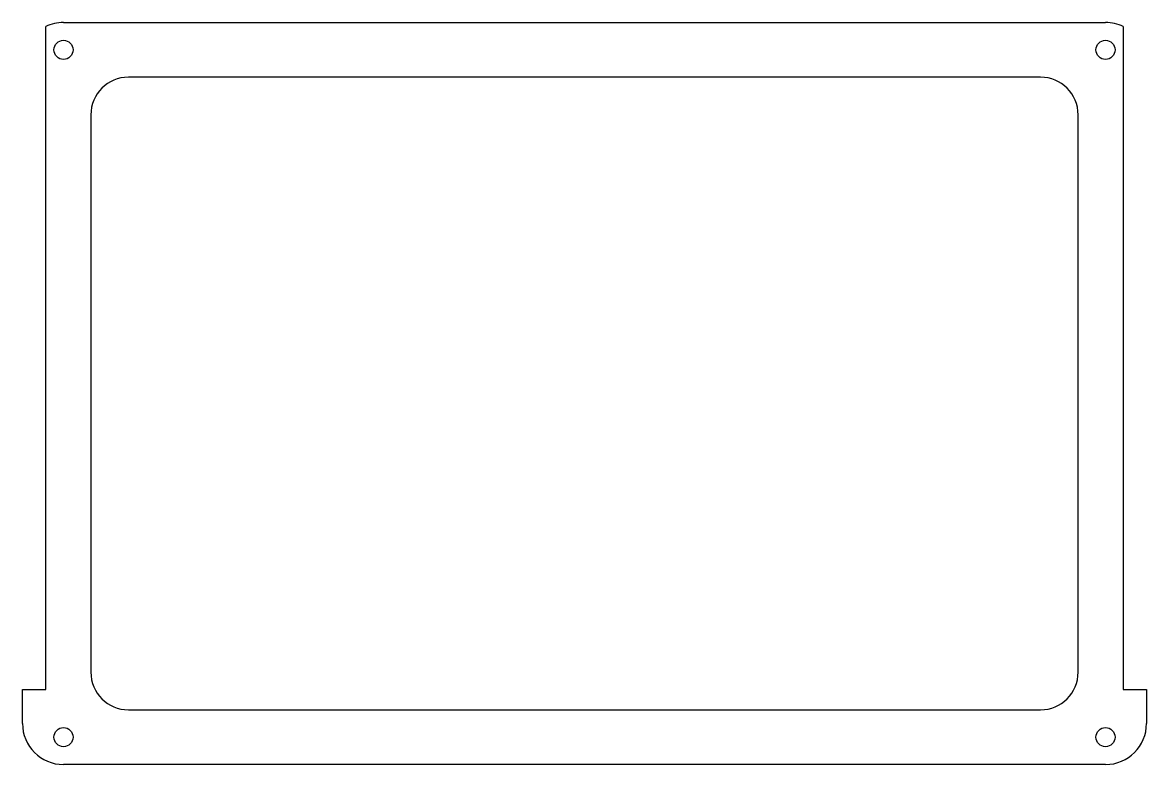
# Model space of a CAD drawing. Header units: millimetres. Extents: x -82 to 82, y -54 to 54.
import ezdxf

# ---------------------------------------------------------------- set-up
doc = ezdxf.new("R2010")
doc.units = ezdxf.units.MM

msp = doc.modelspace()

# ---------------------------------------------------------------- linework, layer by layer
for p, q in [((-78.8, -43.27), (-78.8, 53.64)), ((-76.2, 54.23), (76.2, 54.23)), ((78.8, 53.64), (78.8, -43.27)), ((66.7, 46.23), (-66.7, 46.23)), ((-72.2, 40.73), (-72.2, -40.73)), ((72.2, -40.73), (72.2, 40.73)), ((-82.2, -48.23), (-82.2, -43.27)), ((-82.2, -43.27), (-78.8, -43.27)), ((78.8, -43.27), (82.2, -43.27)), ((82.2, -43.27), (82.2, -48.23)), ((-66.7, -46.23), (66.7, -46.23)), ((76.2, -54.23), (-76.2, -54.23))]:
    msp.add_line(p, q)
for centre in [(-76.2, 50.23), (76.2, 50.23), (-76.2, -50.23), (76.2, -50.23)]:
    msp.add_circle(centre, 1.4)
for centre, radius, start, end in [((-76.2, 48.23), 6, 90, 115.6793), ((76.2, 48.23), 6, 64.3207, 90), ((-66.7, 40.73), 5.5, 90, 180), ((66.7, 40.73), 5.5, 0, 90), ((-66.7, -40.73), 5.5, 180, 270), ((66.7, -40.73), 5.5, -90, 0), ((-76.2, -48.23), 6, 180, 270), ((76.2, -48.23), 6, -90, 0)]:
    msp.add_arc(centre, radius, start, end)

doc.saveas('drawing.dxf')
